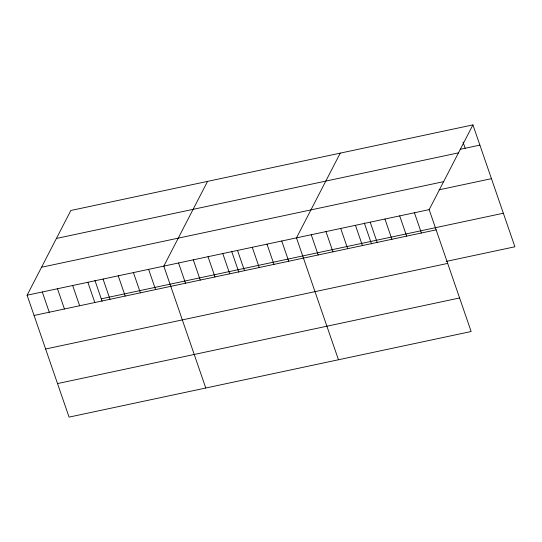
<?xml version="1.0" encoding="UTF-8"?>
<svg xmlns="http://www.w3.org/2000/svg" width="542" height="542" viewBox="0 0 542 542"><rect width="100%" height="100%" fill="white"/><g stroke="black" fill="none" stroke-linecap="round" stroke-linejoin="round"><path stroke-width="0.81" d="M472.929 124.884L429.169 209.618L471.14 331.521L69.071 417.116L27.1 295.221L70.86 210.479L472.929 124.884L514.9 246.779L446.1 261.427M207.559 181.38L163.806 266.115L205.777 388.011M340.247 153.129L296.488 237.87L338.459 359.766M460.239 149.307L479.894 145.12M56.415 238.446L458.485 152.851M41.538 267.253L443.607 181.658M439.027 189.829L491.445 178.67M27.1 295.221L429.169 209.618M101.279 298.832L503.349 213.236M34.071 315.458L436.141 229.862M45.623 349.001L447.692 263.405M57.52 383.567L459.589 297.971M463.01 142.031L465.151 148.264M414.427 212.762L421.398 232.999M399.684 215.899L406.656 236.136M384.942 219.036L391.913 239.273M370.2 222.173L377.171 242.416M364.319 223.047L371.494 243.88M355.457 225.316L362.422 245.553M340.715 228.453L347.679 248.69M325.972 231.59L332.937 251.827M311.23 234.727L318.195 254.97M281.745 241.007L288.71 261.244M267.003 244.144L273.967 264.381M252.26 247.287L259.225 267.524M237.518 250.424L244.483 270.661M231.637 251.292L238.805 272.125M222.776 253.561L229.74 273.798M208.033 256.698L214.998 276.935M193.291 259.842L200.255 280.078M178.548 262.978L185.513 283.215M148.616 269.347L155.581 289.584M133.427 272.585L140.392 292.822M118.237 275.817L125.202 296.054M103.048 279.049L110.012 299.286M94.931 280.397L102.106 301.23M87.858 282.28L94.823 302.524M72.669 285.519L79.633 305.756M57.479 288.75L64.444 308.987M42.29 291.982L49.261 312.219"/></g></svg>
